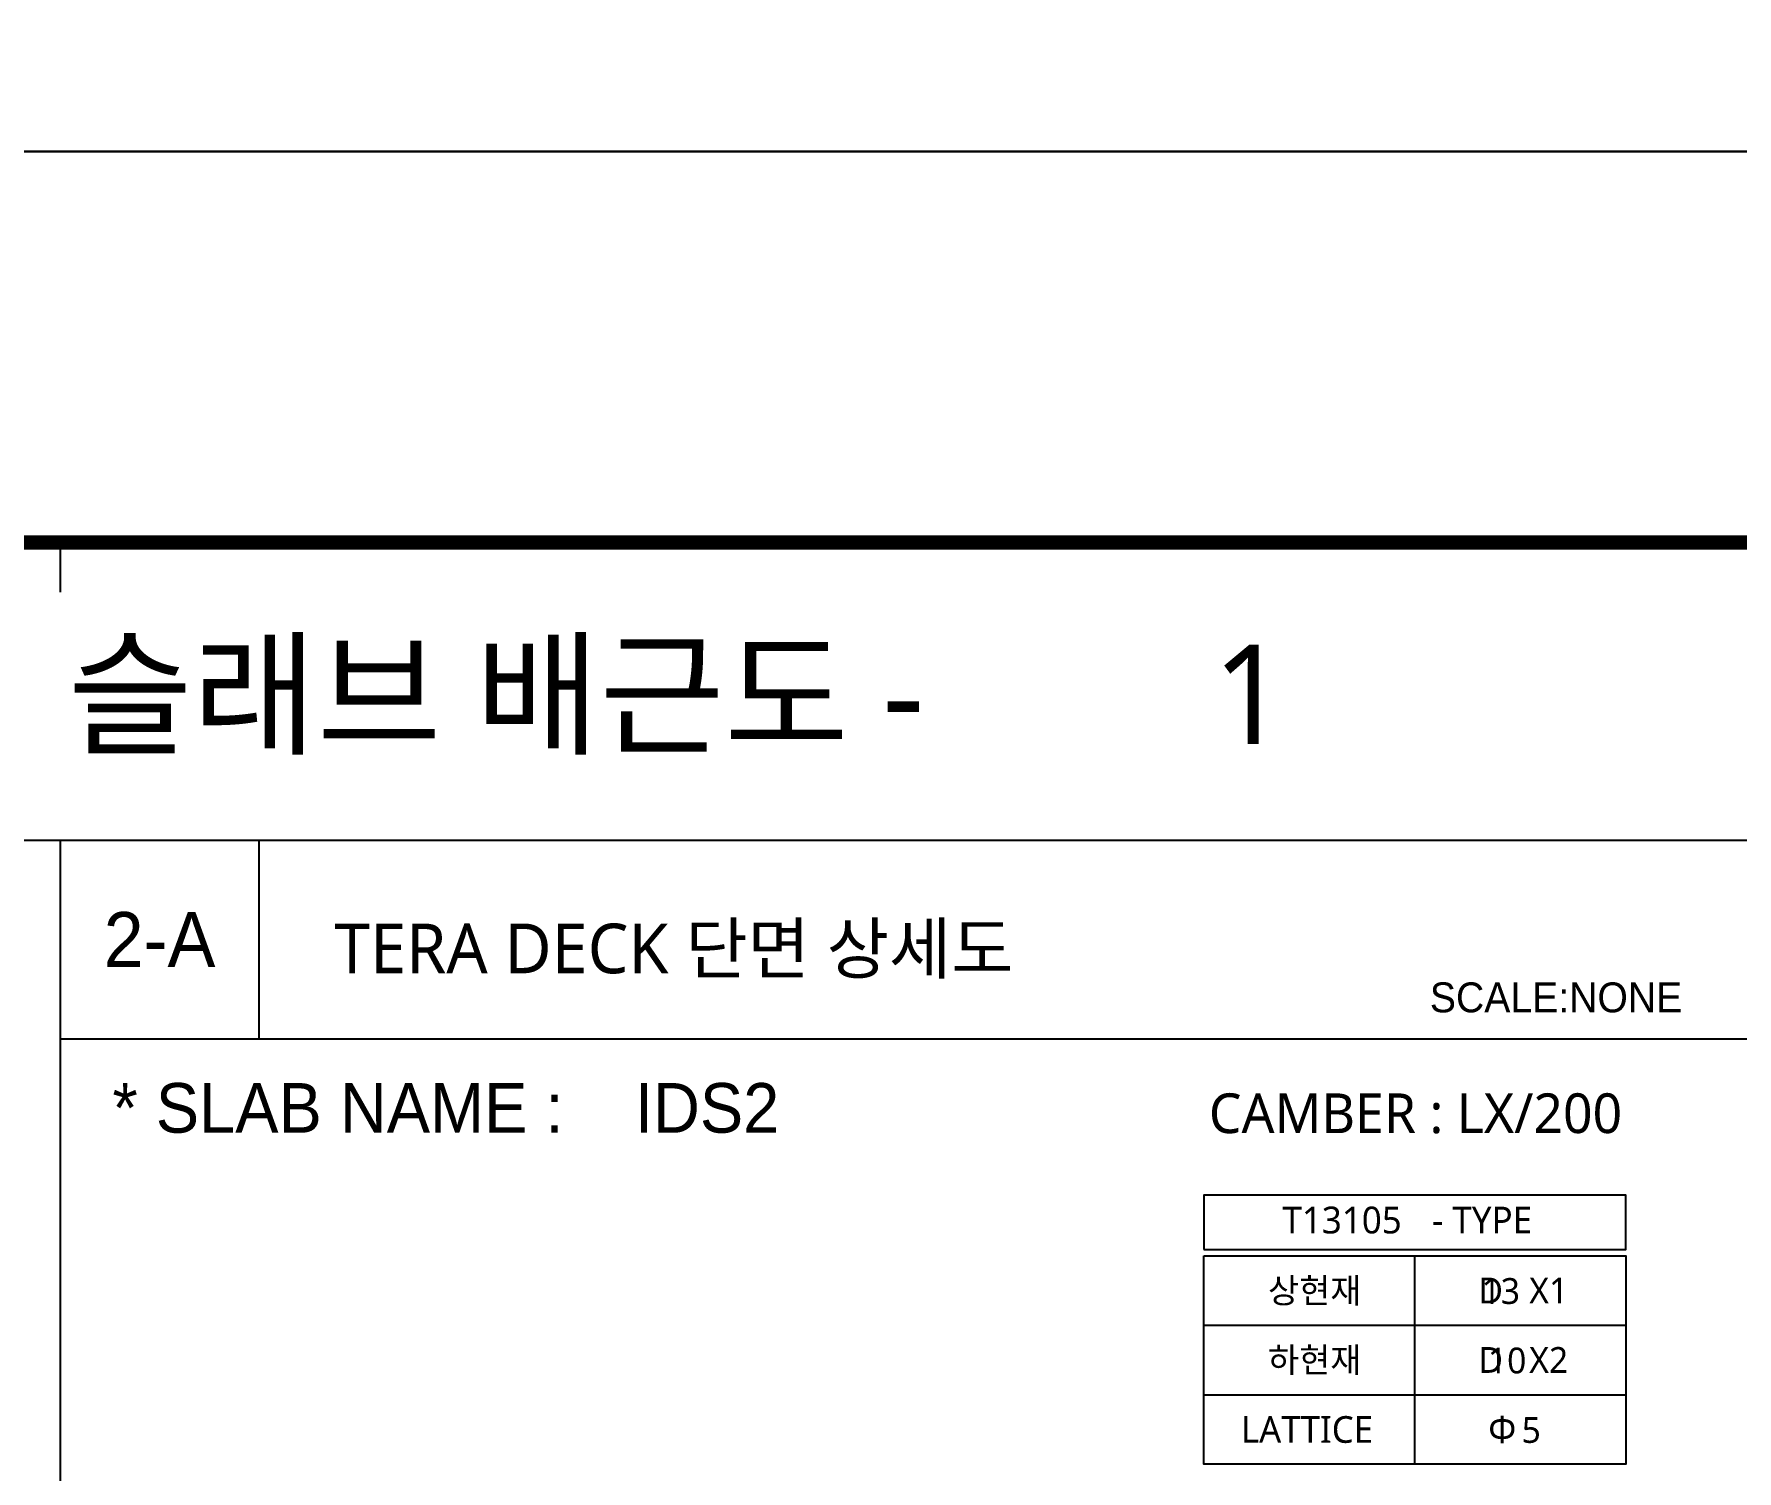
# Model space of a CAD drawing. Extents: x 10983 to 44623, y -18406 to 11294.
# Drawn here: x 14874 to 16589, y 4025 to 5472 of the extents above; entities that cross this region are included whole.
import ezdxf
from ezdxf.enums import TextEntityAlignment as Align

# ---------------------------------------------------------------- set-up
doc = ezdxf.new("R2010")
doc.units = 0
doc.header["$LTSCALE"] = 100
doc.header["$MEASUREMENT"] = 0
doc.layers.get('0').update_dxf_attribs({"linetype": 'CONTINUOUS'})
doc.layers.get('Defpoints').update_dxf_attribs({"color": 165, "linetype": 'CONTINUOUS'})
for name, color, linetype in [('7DIM', 7, 'CONTINUOUS'), ('D-TEX3', 9, 'CONTINUOUS'), ('form', 7, 'CONTINUOUS'), ('NDS_DCN', 10, 'CONTINUOUS'), ('TEXT', 3, 'CONTINUOUS'), ('TG-TABLE.TEX', 7, 'CONTINUOUS'), ('TXT', 3, 'CONTINUOUS')]:
    doc.layers.add(name, color=color, linetype=linetype)
doc.styles.add('H', font='malgun.ttf', dxfattribs={"width": 0.9})
doc.styles.add('HD', font='Gulim.ttf')
doc.styles.add('VICON TEXT', font='malgun.ttf')
doc.styles.add('굴림', font='Gulim.ttf')
doc.styles.add('돋음', font='Dotum.ttf')
doc.styles.add('맑은 고딕', font='malgun.ttf')
doc.styles.add('맑은고딕', font='malgun.ttf')

# ---------------------------------------------------------------- blocks, each defined once
blk = doc.blocks.new('Deck_Sh01')
at = {"linetype": 'ByBlock'}
for p, q in [((0, 4950), (3400, 4950)), ((3400, 4950), (3400, 0)), ((3400, 4950), (3400, 0)), ((3400, 4950), (3400, 0))]:
    blk.add_line(p, q, dxfattribs=at)
at = {"layer": 'Defpoints'}
blk.add_lwpolyline([(-517.5, -296.1), (7892.5, -296.1), (7892.5, 5644), (-517.5, 5644)], close=True, dxfattribs=at)
at = {"layer": 'form', "color": 30}
blk.add_line((3400, 5250), (3400, 5200), dxfattribs=at)
at = {"layer": 'form', "color": 30, "const_width": 14.2}
blk.add_lwpolyline([(-226.8, 5250), (-226.8, -68.2), (7726.8, -68.2), (7726.8, 5250)], close=True, dxfattribs=at)
at = {"layer": 'TG-TABLE.TEX', "color": 3, "style": 'VICON TEXT'}
blk.add_text('DECK 단면도 및 슬래브 배근도 -', height=100, dxfattribs=at).set_placement((2473.6, 5047))
at = {"layer": 'TG-TABLE.TEX', "color": 3, "ltscale": 0.5, "style": 'VICON TEXT'}
blk.add_attdef('DKTYT', text='', height=100, dxfattribs=at).set_placement((2425.2, 5047), align=Align.RIGHT)
at = {"layer": 'TXT', "ltscale": 0.5, "style": 'VICON TEXT'}
blk.add_attdef('DKTYR', text='', height=45, dxfattribs=at).set_placement((7248.4, 1495), align=Align.RIGHT)
blk = doc.blocks.new('Deck_NDDis_Basic')
at = {"linetype": 'ByBlock'}
for p, q in [((0, 4950), (0, 0)), ((0, 4950), (1700, 4950)), ((200, 4950), (200, 4750)), ((0, 4750), (1700, 4750))]:
    blk.add_line(p, q, dxfattribs=at)
at = {"layer": 'D-TEX3', "color": 3, "style": 'HD'}
blk.add_text('SCALE:NONE', height=30.154091, dxfattribs=at).set_placement((1379.66408, 4776.63514))
at = {"layer": 'D-TEX3', "style": '돋음'}
for tag, p in [('DK-NM1', (100, 4850)), ('DK-NM2', (100, 3200)), ('DK-NM3', (100, 1550))]:
    blk.add_attdef(tag, text='', height=55.2825, dxfattribs=at).set_placement(p, align=Align.MIDDLE_CENTER)
at = {"layer": 'D-TEX3', "color": 30, "ltscale": 0.5, "style": 'H', "width": 0.9}
for tag, p in [('DTS', (950.46, 4092.53136)), ('TGT', (338.15036, 4008.10602)), ('TGL', (1603.29459, 3971.78399)), ('TGL', (1617.94186, 3972.17132)), ('TGB', (340.63197, 3720.45563))]:
    blk.add_attdef(tag, p, '', height=30, dxfattribs=at)
at = {"layer": 'D-TEX3', "color": 30, "style": 'VICON TEXT'}
for tag, p in [('TC', (120.2153, 3919.47298)), ('DD', (201.48537, 3895.47558)), ('THK', (50.29682, 3753.13846)), ('TGH', (120.29682, 3724.88155)), ('BC', (191.56708, 3598.94352))]:
    blk.add_attdef(tag, text='', height=30, rotation=90, dxfattribs=at).set_placement(p, align=Align.CENTER)
at = {"layer": 'D-TEX3', "color": 30, "linetype": 'ByBlock', "ltscale": 0.5, "style": 'VICON TEXT'}
for tag, p in [('DTS', (775.02404, 2996.85035)), ('CTS', (1025.02404, 2856.67482)), ('CBS', (1028.14934, 1226.77561))]:
    blk.add_attdef(tag, p, '', height=30, dxfattribs=at)
at = {"layer": 'TEXT', "color": 6, "linetype": 'ByBlock', "style": '굴림'}
blk.add_text('* SLAB NAME :', height=50, dxfattribs=at).set_placement((52.5846, 4655.39956))
at = {"layer": 'TEXT', "color": 6, "style": '돋음'}
blk.add_attdef('NAME', (578.91348, 4655.39956), '', height=50, dxfattribs=at)
blk = doc.blocks.new('TBTYP')
at = {"layer": '7DIM', "ltscale": 0.5}
for p, q in [((1364.4, 4321.4), (1364.4, 4531.4)), ((1151.9, 4461.4), (1577, 4461.4)), ((1151.9, 4391.4), (1577, 4391.4))]:
    blk.add_line(p, q, dxfattribs=at)
at = {"layer": '7DIM', "linetype": 'ByBlock'}
blk.add_lwpolyline([(1151.9, 4537.6), (1577, 4537.6), (1577, 4592.6), (1151.9, 4592.6)], close=True, dxfattribs=at)
at = {"layer": '7DIM', "ltscale": 0.5}
blk.add_lwpolyline([(1151.9, 4531.4), (1577, 4531.4), (1577, 4321.4), (1151.9, 4321.4)], close=True, dxfattribs=at)
at = {"layer": '7DIM', "linetype": 'ByBlock', "style": '맑은 고딕'}
blk.add_text('- TYPE', height=27, dxfattribs=at).set_placement((1381.9, 4553.9))
for s, height, p in [('상현재', 25, (1310.7, 4496.4)), ('D   X1', 26, (1519, 4496.4)), ('하현재', 25, (1310.7, 4426.4)), ('D   X2', 26, (1519, 4426.4)), ('LATTICE', 26.88, (1322.4, 4356.4)), ('Φ', 26.9, (1466.7, 4356.4))]:
    blk.add_text(s, height=height, dxfattribs=at).set_placement(p, align=Align.MIDDLE_RIGHT)
at = {"layer": '7DIM', "linetype": 'ByBlock', "ltscale": 0.5, "style": '맑은 고딕'}
blk.add_attdef('DK-TYPE', (1231.2, 4553.9), '', height=27, dxfattribs=at)
for tag, p in [('TBT', (1451.1, 4482.9)), ('TBB', (1457.5, 4412.9)), ('TBL', (1481.8, 4342.9))]:
    blk.add_attdef(tag, text='', height=26, dxfattribs=at).set_placement(p, align=Align.CENTER)

msp = doc.modelspace()

# ---------------------------------------------------------------- block references
at = {"ltscale": 0.5}
for p in [(11500, 5650), (11500, -290.1)]:
    msp.add_blockref('Deck_Sh01', p, dxfattribs=at)
at = {"layer": 'D-TEX3', "ltscale": 0.5}
msp.add_blockref('TBTYP', (14900, -290.1), dxfattribs=at).add_auto_attribs({'TBL': '5', 'TBB': '10', 'TBT': '13', 'DK-TYPE': 'T13105'})
at = {"layer": 'NDS_DCN', "ltscale": 0.5}
ref = msp.add_blockref('Deck_NDDis_Basic', (14900, -290.1), dxfattribs=at)
ref.add_attrib('DK-NM1', '2-A', dxfattribs={"layer": 'D-TEX3', "ltscale": 0.5, "height": 55.28, "style": '돋음'}).set_placement((15000, 4559.9), align=Align.MIDDLE_CENTER)
ref.add_attrib('NAME', 'IDS2', (15478.9, 4365.3), dxfattribs={"layer": 'TEXT', "color": 6, "ltscale": 0.5, "height": 50, "style": '돋음'})

# ---------------------------------------------------------------- texts
at = {"layer": 'D-TEX3', "ltscale": 0.5, "style": '맑은고딕'}
for s, height, p in [('TERA DECK 단면 상세도', 50, (15176, 4525.9)), ('CAMBER : LX/200', 40, (16057, 4364.9))]:
    msp.add_text(s, height=height, dxfattribs=at).set_placement(p)
at = {"layer": 'TXT', "ltscale": 0.5, "style": '맑은고딕'}
msp.add_text('1', height=100, dxfattribs=at).set_placement((16061, 4756.9))

doc.saveas('drawing.dxf')
